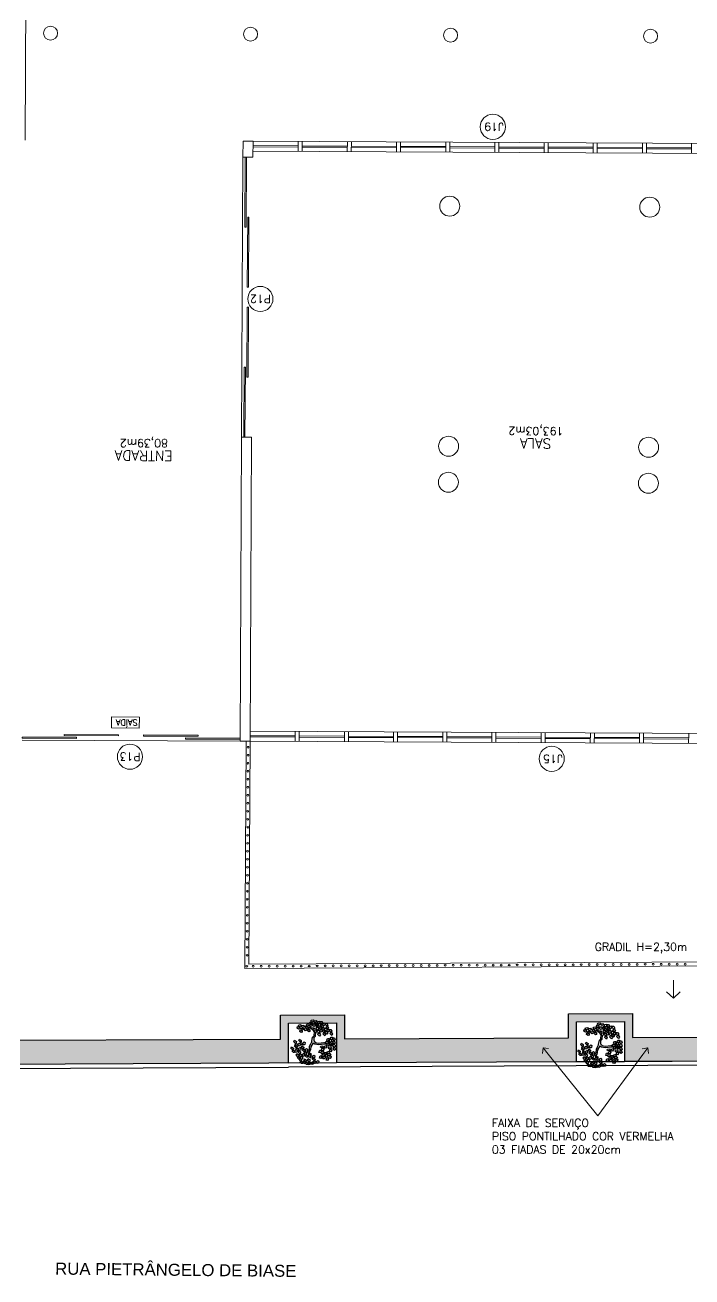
# Model space of a CAD drawing. Extents: x -1057 to 3416, y -340 to 4111.
# Drawn here: x 374.35 to 391.03, y -322.23 to -290.94 of the extents above; entities that cross this region are included whole.
import ezdxf
from ezdxf.enums import TextEntityAlignment as Align

# ---------------------------------------------------------------- set-up
doc = ezdxf.new("R2010")
doc.units = 0
doc.header["$LTSCALE"] = 50
for name, pattern in [('CONTINU', [0]), ('DASHDOT', [1, 0.5, -0.25, 0, -0.25]), ('DGN Style 1', [0.003115, 5.18318e-06, -0.00311]), ('HIDDEN', [9.525, 6.35, -3.175])]:
    doc.linetypes.add(name, pattern=pattern)
doc.layers.add('0.1', color=8, linetype='Continuous', lineweight=13)
doc.layers.add('Margem A3', color=8, linetype='DGN Style 1', lineweight=0)
doc.layers.add('HAC', color=1, linetype='Continuous')
doc.layers.add('OK', color=96, linetype='Continuous')
doc.styles.add('60x100', font='romans.shx', dxfattribs={"height": 0.2})
doc.styles.add('80X50', font='romans.shx')
doc.styles.add('ROBERTO', font='swissek.ttf')
doc.styles.get("Standard").update_dxf_attribs({"font": 'romans.shx'})
pattern_1 = [(90.064457, (-47.94884, -453.22149), (-0.0549925784, -6.1866e-05), [0.03175, -0.0635]), (210.064457, (-47.94884, -453.22149), (0.027549867, -0.047594037), [0.03175, -0.0635]), (150.064457, (-47.948873, -453.18974), (-0.0274427115, -0.047655903), [0.03175, -0.0635])]

# ---------------------------------------------------------------- blocks, each defined once
blk = doc.blocks.new('ÁREA')
for p in [(0.00005, 0.00376), (0, 0)]:
    blk.add_attdef('COMPARTIMENTO', text='', height=0.0025).set_placement(p, align=Align.CENTER)
at = {"color": 1}
for p in [(-0.00005, -0.00376), (-0.0001, -0.00752)]:
    blk.add_attdef('ÁREA', text='', height=0.002, dxfattribs=at).set_placement(p, align=Align.CENTER)
blk = doc.blocks.new('L', base_point=(1.368, 0.591))
at = {"color": 3, "lineweight": -2}
for p, q in [((1.281, 0.65), (1.312, 0.675)), ((1.312, 0.675), (1.342, 0.621)), ((1.275, 0.567), (1.306, 0.592)), ((1.288, 0.517), (1.275, 0.567)), ((1.294, 0.6), (1.281, 0.65)), ((1.317, 0.508), (1.288, 0.517)), ((1.322, 0.591), (1.294, 0.6)), ((1.306, 0.592), (1.336, 0.538)), ((1.336, 0.538), (1.317, 0.508)), ((1.342, 0.621), (1.322, 0.591)), ((1.337, 0.489), (1.356, 0.548)), ((1.376, 0.484), (1.337, 0.489)), ((1.356, 0.548), (1.391, 0.554)), ((1.404, 0.527), (1.376, 0.484)), ((1.391, 0.554), (1.404, 0.527))]:
    blk.add_line(p, q, dxfattribs=at)
blk = doc.blocks.new('Árvore-13')
at = {"color": 3}
for p, q in [((-0.8, 0.3), (-0.96, 0.41)), ((-0.8, 0.41), (-0.95, 0.5)), ((-0.36, 0.35), (-0.8, 0.41)), ((-0.37, 0.23), (-0.8, 0.3)), ((-0.13, 0.11), (-0.37, 0.23)), ((-0.07, 0.19), (-0.36, 0.35)), ((-0.07, -0.04), (-0.13, 0.11)), ((0.03, 0.07), (-0.07, 0.19)), ((0.03, 0.07), (0.32, 0.33)), ((0.12, -0.05), (0.28, 0.13)), ((0.28, 0.13), (0.42, 0.28)), ((0.32, 0.33), (0.41, 0.54)), ((0.41, 0.54), (0.48, 0.66)), ((0.42, 0.28), (0.5, 0.51)), ((0.48, 0.66), (0.57, 0.72)), ((0.5, 0.51), (0.63, 0.67)), ((0.57, 0.72), (0.61, 0.82)), ((0.63, 0.67), (0.78, 0.72)), ((-0.3, -0.39), (-0.42, -0.69)), ((-0.2, -0.45), (-0.31, -0.74)), ((-0.31, -0.74), (-0.24, -0.89)), ((-0.15, -0.3), (-0.3, -0.39)), ((-0.05, -0.38), (-0.2, -0.45)), ((-0.07, -0.04), (-0.15, -0.3)), ((0.12, -0.05), (-0.05, -0.38))]:
    blk.add_line(p, q, dxfattribs=at)
at = {"color": 3, "xscale": 3.048, "yscale": 3.048, "zscale": 3.048}
for p, rotation in [((-1.3, 0.88), 347.8021081598379), ((-0.93, 0.96), 295.0165150851705), ((-0.72, 1.45), 295.0165150851705), ((-0.49, 1.26), 295.0165150851705), ((-0.35, 0.69), 295.0165150851705), ((-0.25, 1.14), 295.0165150851705), ((0.17, 1.45), 190.1248425347958), ((0.35, 0.95), 190.1248425347958), ((0.58, 1.4), 190.1248425347958), ((0.68, 0.78), 190.1248425347958), ((0.85, 1.34), 190.1248425347958), ((1.21, 1.15), 190.1248425347958), ((1.32, 0.75), 190.1248425347958), ((-1.44, 0.37), 347.8021081598379), ((-1.13, 0.41), 347.8021081598379), ((-0.85, 0.46), 295.0165150851705), ((0.76, 0.27), 190.1248425347958), ((0.8, -0.3), 190.1248425347958), ((1.12, 0.57), 190.1248425347958), ((1.2, -0.32), 190.1248425347958), ((1.25, 0.04), 190.1248425347958), ((1.58, 0.11), 190.1248425347958), ((-0.1, -0.9), 66.16076666471405), ((-0.02, -1.19), 66.16076666471405), ((0.5, -1), 66.16076666471405), ((-0.45, -1.4), 66.16076666471405), ((0.62, -1.32), 66.16076666471405)]:
    blk.add_blockref('L', p, dxfattribs=dict(at, rotation=rotation))
for p in [(-1.39, -0.31), (-1.23, -0.88), (-1.05, -0.53), (-0.87, -1.13), (-0.85, -0.45), (-0.67, -1.02), (-0.45, -1.04), (-0.44, -0.54)]:
    blk.add_blockref('L', p, dxfattribs=at)
blk = doc.blocks.new('_Open90')
at = {"color": 0, "linetype": 'ByBlock', "lineweight": -2}
for p, q in [((0, 0), (-1, 0)), ((-0.5, 0.5), (0, 0)), ((0, 0), (-0.5, -0.5))]:
    blk.add_line(p, q, dxfattribs=at)

msp = doc.modelspace()

# ---------------------------------------------------------------- hatches: boundary and pattern name
at = {"layer": 'HAC'}
h = msp.add_hatch(dxfattribs=at)
h.set_pattern_fill('HEX', color=256, scale=0.01, angle=90.0645, style=0)
h.set_pattern_definition(pattern_1)
h.paths.add_polyline_path([(416.698, -316.128), (404.298, -316.177), (404.296, -315.177), (404.251, -315.177), (404.108, -315.254), (404.131, -315.178), (402.396, -315.186), (402.398, -316.186), (398.005, -316.207), (398.002, -315.607), (396.103, -315.616), (396.105, -316.216), (389.537, -316.246), (389.535, -315.646), (387.935, -315.654), (387.937, -316.254), (382.34, -316.28), (382.34, -315.681), (380.74, -315.682), (380.74, -316.283), (380.55, -316.284), (380.722, -316.883), (380.939, -316.882), (380.94, -315.882), (381.471, -315.882), (381.479, -315.852), (381.543, -315.881), (381.671, -315.881), (381.683, -315.839), (381.72, -315.833), (381.72, -315.881), (381.733, -315.881), (381.744, -315.844), (381.772, -315.845), (381.794, -315.881), (381.818, -315.881), (381.85, -315.876), (381.85, -315.881), (382.14, -315.881), (382.139, -316.881), (388.139, -316.853), (388.136, -315.853), (389.336, -315.847), (389.339, -316.847), (396.307, -316.815), (396.303, -315.815), (397.803, -315.808), (397.807, -316.808), (402.602, -316.785), (402.597, -315.385), (404.097, -315.378), (404.102, -316.778), (414.85, -316.728), (416.7, -316.719)])
h.paths.add_polyline_path([(381.525, -315.857), (381.499, -315.835), (381.51, -315.809), (381.559, -315.803), (381.581, -315.839), (381.584, -315.833)], flags=16)
h = msp.add_hatch(dxfattribs=at)
h.set_pattern_fill('HEX', color=256, scale=0.01, angle=90.0645, style=0)
h.set_pattern_definition(pattern_1)
h.paths.add_polyline_path([(363.395, -316.669), (363.501, -316.839), (363.577, -316.959), (363.944, -316.958), (363.942, -316.756), (363.934, -316.747), (363.942, -316.729), (363.936, -315.987), (365.136, -315.983), (365.144, -316.952), (370.612, -316.927), (370.608, -315.962), (371.808, -315.964), (371.812, -316.922), (380.737, -316.883), (380.55, -316.284), (372.01, -316.322), (372.007, -315.765), (370.407, -315.762), (370.41, -316.328), (365.339, -316.351), (365.334, -315.783), (363.734, -315.788), (363.739, -316.359), (352.889, -316.413), (352.89, -317.013), (363.577, -316.959), (363.501, -316.839)])

# ---------------------------------------------------------------- linework, layer by layer
at = {"layer": '0.1', "color": 8, "linetype": 'DASHDOT', "ltscale": 0.4}
msp.add_line((374.353, -293.813), (374.498, -264.413), dxfattribs=at)
at = {"layer": '0.1', "color": 7}
for p, q in [((379.801, -294.24), (379.803, -293.84)), ((380.053, -293.841), (379.803, -293.84)), ((380.051, -294.241), (380.053, -293.841)), ((379.801, -294.24), (380.051, -294.241)), ((379.729, -308.84), (379.767, -301.24)), ((379.767, -301.24), (380.017, -301.241)), ((379.979, -308.841), (380.017, -301.241)), ((379.729, -308.84), (379.979, -308.841)), ((390.56, -315.264), (390.392, -315.099)), ((390.56, -314.813), (390.56, -315.264)), ((390.56, -315.264), (390.728, -315.099))]:
    msp.add_line(p, q, dxfattribs=at)
at = {"layer": '0.1', "color": 8}
for p, q in [((392.244, -294.151), (380.052, -294.091)), ((380.053, -293.841), (392.245, -293.901)), ((380.053, -293.951), (381.182, -293.956)), ((381.182, -293.986), (380.053, -293.981)), ((381.282, -293.957), (382.411, -293.963)), ((382.411, -293.993), (381.282, -293.987)), ((382.511, -293.963), (383.64, -293.969)), ((383.64, -293.999), (382.511, -293.993)), ((383.74, -293.969), (384.869, -293.975)), ((384.869, -294.005), (383.74, -293.999)), ((384.969, -293.975), (386.099, -293.981)), ((386.098, -294.011), (384.969, -294.005)), ((387.328, -294.017), (386.198, -294.011)), ((386.199, -293.981), (387.328, -293.987)), ((387.428, -293.987), (388.557, -293.993)), ((388.557, -294.023), (387.428, -294.017)), ((388.657, -293.993), (389.786, -293.999)), ((389.786, -294.029), (388.657, -294.023)), ((389.886, -293.999), (391.015, -294.005)), ((391.015, -294.035), (389.886, -294.029)), ((379.801, -294.24), (379.767, -301.24)), ((374.28, -308.813), (379.729, -308.84)), ((379.879, -308.84), (379.851, -314.515)), ((379.979, -308.841), (379.952, -314.414)), ((394.629, -308.913), (379.979, -308.841)), ((379.98, -308.701), (381.109, -308.706)), ((381.109, -308.736), (379.98, -308.731)), ((379.981, -308.591), (393.081, -308.655)), ((381.209, -308.707), (382.338, -308.712)), ((382.338, -308.742), (381.209, -308.737)), ((382.438, -308.713), (383.568, -308.718)), ((383.567, -308.748), (382.438, -308.743)), ((384.797, -308.754), (383.667, -308.749)), ((383.668, -308.719), (384.797, -308.724)), ((384.897, -308.725), (386.026, -308.731)), ((386.026, -308.761), (384.897, -308.755)), ((386.126, -308.731), (387.255, -308.737)), ((387.255, -308.767), (386.126, -308.761)), ((387.355, -308.737), (388.484, -308.743)), ((388.484, -308.773), (387.355, -308.767)), ((388.584, -308.743), (389.713, -308.749)), ((389.713, -308.779), (388.584, -308.773)), ((389.813, -308.749), (390.943, -308.755)), ((390.942, -308.785), (389.813, -308.779)), ((379.851, -314.515), (426.08, -314.283)), ((379.952, -314.414), (426.037, -314.183))]:
    msp.add_line(p, q, dxfattribs=at)
for points in [[(381.181, -294.096), (381.183, -293.846)], [(381.283, -293.847), (381.281, -294.097)], [(382.41, -294.103), (382.412, -293.853)], [(382.512, -293.853), (382.51, -294.103)], [(383.64, -294.109), (383.641, -293.859)], [(383.741, -293.859), (383.74, -294.109)], [(384.869, -294.115), (384.87, -293.865)], [(384.97, -293.865), (384.969, -294.115)], [(386.098, -294.121), (386.099, -293.871)], [(386.199, -293.871), (386.198, -294.121)], [(387.327, -294.127), (387.328, -293.877)], [(387.428, -293.877), (387.427, -294.127)], [(388.556, -294.133), (388.557, -293.883)], [(388.657, -293.883), (388.656, -294.133)], [(389.785, -294.139), (389.787, -293.889)], [(389.887, -293.889), (389.885, -294.139)], [(391.015, -294.145), (391.016, -293.895)], [(381.109, -308.846), (381.11, -308.596)], [(381.21, -308.597), (381.209, -308.847)], [(382.338, -308.852), (382.339, -308.602)], [(382.439, -308.603), (382.438, -308.853)], [(383.567, -308.858), (383.568, -308.608)], [(383.668, -308.609), (383.667, -308.859)], [(384.796, -308.864), (384.797, -308.614)], [(384.897, -308.615), (384.896, -308.865)], [(386.025, -308.871), (386.026, -308.621)], [(386.126, -308.621), (386.125, -308.871)], [(387.254, -308.877), (387.256, -308.627)], [(387.356, -308.627), (387.354, -308.877)], [(388.484, -308.883), (388.485, -308.633)], [(388.585, -308.633), (388.584, -308.883)], [(389.713, -308.889), (389.714, -308.639)], [(389.814, -308.639), (389.813, -308.889)], [(390.942, -308.895), (390.943, -308.645)]]:
    msp.add_lwpolyline(points, dxfattribs=at)
for points in [[(379.856, -294.24), (379.886, -294.24), (379.878, -295.99), (379.848, -295.99)], [(379.919, -295.74), (379.949, -295.74), (379.94, -297.49), (379.91, -297.49)], [(379.899, -299.74), (379.929, -299.74), (379.938, -297.99), (379.908, -297.99)], [(379.822, -301.24), (379.852, -301.24), (379.861, -299.49), (379.831, -299.49)], [(375.642, -308.739), (374.28, -308.733), (374.28, -308.763), (375.642, -308.769)], [(376.693, -308.675), (375.33, -308.668), (375.33, -308.698), (376.693, -308.705)], [(378.68, -308.684), (377.318, -308.678), (377.318, -308.708), (378.68, -308.714)], [(379.73, -308.76), (378.367, -308.753), (378.367, -308.783), (379.73, -308.79)]]:
    msp.add_lwpolyline(points, close=True, dxfattribs=at)
at = {"layer": '0.1', "color": 8, "linetype": 'CONTINU'}
msp.add_lwpolyline([(377.211, -308.233), (376.517, -308.23), (376.516, -308.504), (377.21, -308.508)], close=True, dxfattribs=at)
at = {"layer": '0.1', "color": 7}
for points in [[(387.427, -316.659), (388.675, -318.199)], [(389.801, -316.665), (388.675, -318.199)]]:
    msp.add_lwpolyline(points, dxfattribs=at)
for centre, radius in [((374.992, -291.141), 0.175), ((379.992, -291.166), 0.175), ((384.992, -291.19), 0.175), ((389.991, -291.215), 0.175), ((384.97, -295.465), 0.25), ((389.97, -295.49), 0.25), ((384.941, -301.465), 0.25), ((389.941, -301.49), 0.25), ((384.936, -302.365), 0.25), ((389.936, -302.39), 0.25)]:
    msp.add_circle(centre, radius, dxfattribs=at)
at = {"layer": '0.1', "color": 8}
for centre, radius in [((386.048, -293.481), 0.314), ((380.237, -297.783), 0.314), ((376.976, -309.225), 0.314), ((379.929, -308.99), 0.0225), ((387.52, -309.277), 0.314), ((379.927, -309.39), 0.0225), ((379.928, -309.19), 0.0225), ((379.925, -309.79), 0.0225), ((379.926, -309.59), 0.0225), ((379.924, -309.99), 0.0225), ((379.922, -310.39), 0.0225), ((379.923, -310.19), 0.0225), ((379.921, -310.59), 0.0225), ((379.919, -310.99), 0.0225), ((379.92, -310.79), 0.0225), ((379.918, -311.19), 0.0225), ((379.916, -311.59), 0.0225), ((379.917, -311.39), 0.0225), ((379.914, -311.99), 0.0225), ((379.915, -311.79), 0.0225), ((379.913, -312.19), 0.0225), ((379.911, -312.59), 0.0225), ((379.912, -312.39), 0.0225), ((379.91, -312.79), 0.0225), ((379.908, -313.19), 0.0225), ((379.909, -312.99), 0.0225), ((379.907, -313.39), 0.0225), ((379.905, -313.79), 0.0225), ((379.906, -313.59), 0.0225), ((379.903, -314.19), 0.0225), ((379.904, -313.99), 0.0225), ((379.898, -314.465), 0.0225), ((380.057, -314.464), 0.0225), ((380.257, -314.463), 0.0225), ((380.457, -314.462), 0.0225), ((380.657, -314.461), 0.0225), ((380.857, -314.46), 0.0225), ((381.057, -314.459), 0.0225), ((381.257, -314.458), 0.0225), ((381.457, -314.457), 0.0225), ((381.657, -314.456), 0.0225), ((381.857, -314.455), 0.0225), ((382.057, -314.454), 0.0225), ((382.257, -314.453), 0.0225), ((382.457, -314.452), 0.0225), ((382.657, -314.451), 0.0225), ((382.857, -314.45), 0.0225), ((383.057, -314.449), 0.0225), ((383.257, -314.448), 0.0225), ((383.457, -314.447), 0.0225), ((383.657, -314.446), 0.0225), ((383.857, -314.445), 0.0225), ((384.057, -314.444), 0.0225), ((384.257, -314.443), 0.0225), ((384.457, -314.442), 0.0225), ((384.657, -314.441), 0.0225), ((384.857, -314.44), 0.0225), ((385.057, -314.439), 0.0225), ((385.257, -314.438), 0.0225), ((385.457, -314.437), 0.0225), ((385.657, -314.436), 0.0225), ((385.857, -314.435), 0.0225), ((386.057, -314.434), 0.0225), ((386.257, -314.433), 0.0225), ((386.457, -314.432), 0.0225), ((386.657, -314.431), 0.0225), ((386.857, -314.43), 0.0225), ((387.057, -314.429), 0.0225), ((387.257, -314.428), 0.0225), ((387.457, -314.427), 0.0225), ((387.657, -314.426), 0.0225), ((387.857, -314.425), 0.0225), ((388.057, -314.424), 0.0225), ((388.257, -314.423), 0.0225), ((388.457, -314.422), 0.0225), ((388.657, -314.421), 0.0225), ((388.857, -314.42), 0.0225), ((389.057, -314.419), 0.0225), ((389.257, -314.418), 0.0225), ((389.457, -314.417), 0.0225), ((389.657, -314.416), 0.0225), ((389.857, -314.415), 0.0225), ((390.057, -314.414), 0.0225), ((390.257, -314.413), 0.0225), ((390.457, -314.412), 0.0225), ((390.657, -314.411), 0.0225), ((390.857, -314.41), 0.0225)]:
    msp.add_circle(centre, radius, dxfattribs=at)
at = {"layer": 'Margem A3', "color": 7, "linetype": 'CONTINU', "lineweight": -2}
for p, q in [((365.145, -317.054), (380.939, -316.982)), ((382.139, -316.881), (371.812, -316.922)), ((426.099, -316.775), (380.939, -316.982)), ((388.139, -316.853), (382.139, -316.881)), ((388.139, -316.853), (382.139, -316.881)), ((396.308, -316.815), (389.339, -316.848)), ((396.307, -316.815), (389.339, -316.847))]:
    msp.add_line(p, q, dxfattribs=at)
for points in [[(349.154, -318.819), (349.155, -317.227), (348.655, -317.228), (348.646, -315.276), (352.051, -315.272), (352.056, -316.417), (363.739, -316.359), (363.734, -315.788), (365.334, -315.783), (365.339, -316.351), (370.41, -316.328), (370.407, -315.762), (372.007, -315.765), (372.01, -316.322), (380.74, -316.283)], [(380.74, -316.283), (380.74, -315.682), (382.34, -315.681), (382.34, -316.28), (387.937, -316.254), (387.935, -315.654), (389.535, -315.646), (389.537, -316.246), (396.105, -316.216), (396.103, -315.616), (398.002, -315.607), (398.005, -316.207), (402.398, -316.186), (402.396, -315.186), (404.296, -315.177), (404.298, -316.177), (416.698, -316.128), (416.696, -315.519), (418.296, -315.512), (418.298, -316.107), (421.767, -316.095)], [(380.939, -316.886), (380.937, -315.886), (382.137, -315.881), (382.139, -316.881), (380.939, -316.886)], [(388.139, -316.853), (388.136, -315.853), (389.336, -315.847), (389.339, -316.848), (388.139, -316.853)]]:
    msp.add_lwpolyline(points, dxfattribs=at)

# ---------------------------------------------------------------- block references
at = {"layer": '0.1', "color": 8}
ref = msp.add_blockref('ÁREA', (387.117, -301.273), dxfattribs=dict(at, xscale=133.3333333333334, yscale=133.3333333333334, zscale=133.3333333333334, rotation=179.7174815060635))
ref.add_attrib('COMPARTIMENTO', 'SALA', dxfattribs={"layer": '0', "color": 3, "height": 0.25, "rotation": 179.7175}).set_placement((387.117, -301.273), align=Align.CENTER)
ref.add_attrib('ÁREA', '193,03m2', dxfattribs={"layer": '0', "color": 1, "height": 0.2, "rotation": 179.7175}).set_placement((387.125, -300.985), align=Align.CENTER)
ref = msp.add_blockref('ÁREA', (377.318, -301.576), dxfattribs=dict(at, xscale=133.3333333333334, yscale=133.3333333333334, zscale=133.3333333333334, rotation=179.7174815060635))
ref.add_attrib('COMPARTIMENTO', 'ENTRADA', dxfattribs={"layer": '0', "color": 3, "height": 0.25, "rotation": 179.7175}).set_placement((377.318, -301.576), align=Align.CENTER)
ref.add_attrib('ÁREA', '80,39m2', dxfattribs={"layer": '0', "color": 1, "height": 0.2, "rotation": 179.7175}).set_placement((377.326, -301.288), align=Align.CENTER)
at = {"layer": '0.1', "color": 7, "xscale": 0.2, "yscale": 0.2, "zscale": 0.2}
for p, rotation in [((387.302, -316.504), 129.0198192638408), ((389.919, -316.504), 53.73135856309543)]:
    msp.add_blockref('_Open90', p, dxfattribs=dict(at, rotation=rotation))
at = {"layer": 'OK', "color": 3, "linetype": 'HIDDEN', "xscale": 0.3107660917594164, "yscale": 0.3107660917594164, "zscale": 0.3107660917594164}
for p, rotation in [((381.56, -316.35), 196.6362105508731), ((388.729, -316.425), 196.6362105508732)]:
    msp.add_blockref('Árvore-13', p, dxfattribs=dict(at, rotation=rotation))

# ---------------------------------------------------------------- texts
at = {"layer": '0.1', "color": 7}
for s, p in [('J19', (386.313, -293.38)), ('P12', (380.503, -297.683)), ('P13', (377.242, -309.125)), ('J15', (387.786, -309.177))]:
    msp.add_text(s, height=0.2, rotation=179.7175, dxfattribs=at).set_placement(p)
at = {"layer": '0.1', "color": 7, "text_generation_flag": 6}
msp.add_text('SAÍDA', height=0.15, rotation=359.7175, dxfattribs=at).set_placement((377.17, -308.298))
at = {"layer": '0.1', "color": 7, "style": '80X50'}
msp.add_text('GRADIL H=2,30m', height=0.2, dxfattribs=at).set_placement((388.594, -314.078))
at = {"layer": '0.1', "color": 7, "style": 'ROBERTO'}
msp.add_text('RUA PIETRÂNGELO DE BIASE', height=0.3, rotation=359.4423, dxfattribs=at).set_placement((375.105, -322.17))
at = {"layer": '0.1', "color": 7, "insert": (386.025, -318.279), "char_height": 0.2, "attachment_point": 1, "style": '60x100'}
msp.add_mtext('FAIXA DE SERVIÇO\\PPISO PONTILHADO COR VERMELHA \\P03 FIADAS DE 20x20cm', dxfattribs=at)

doc.saveas('drawing.dxf')
